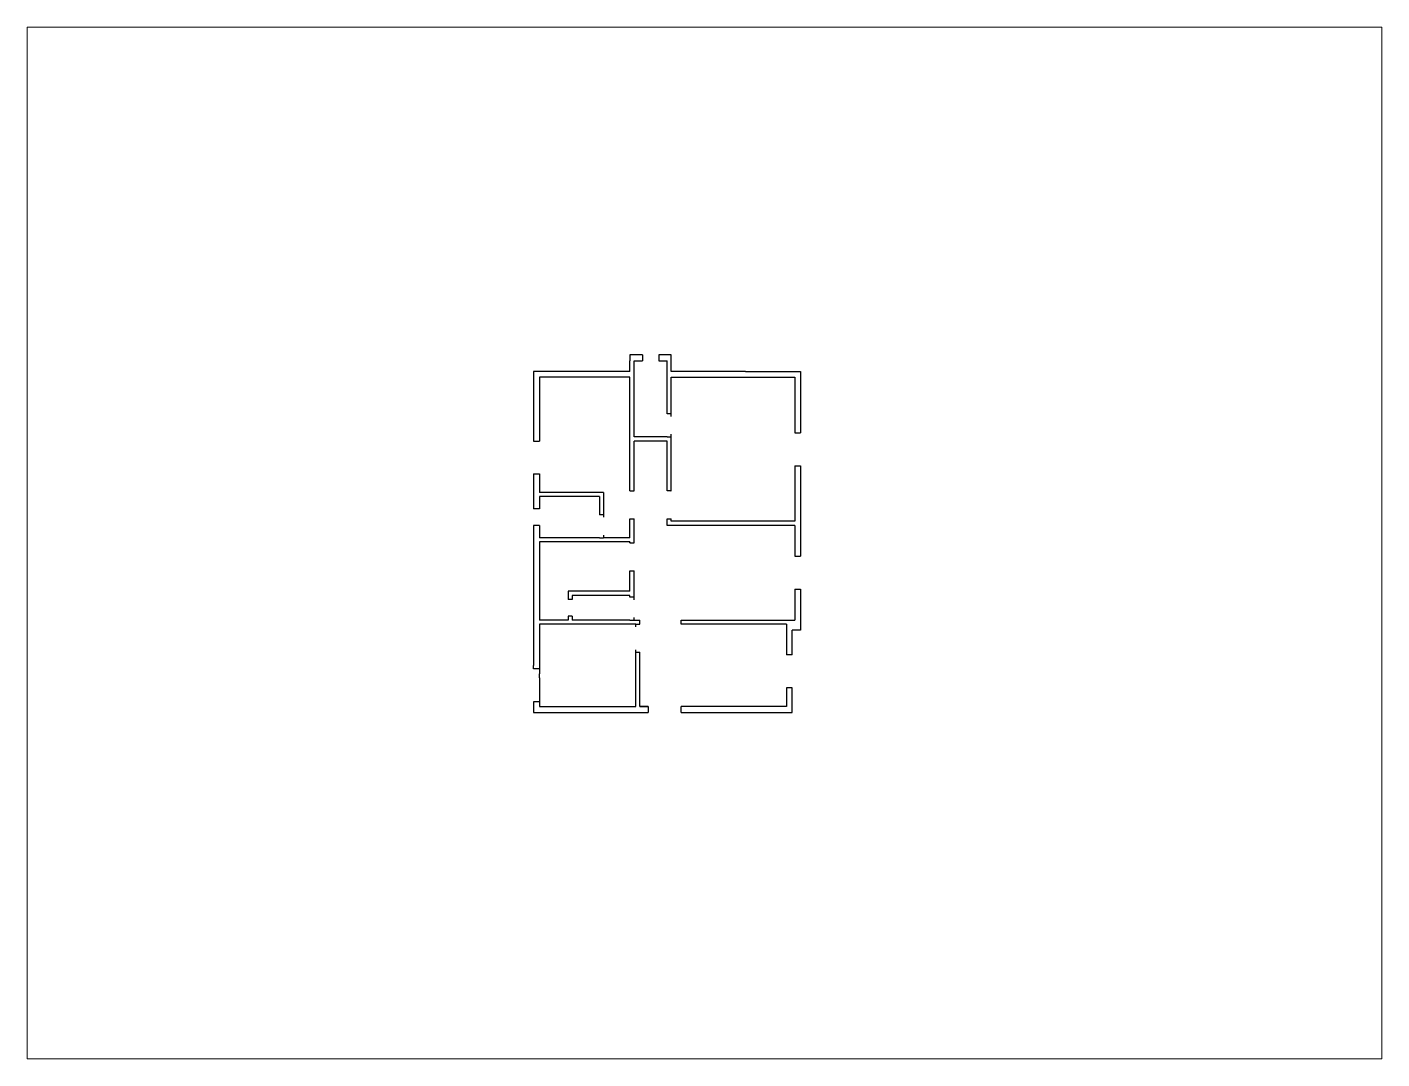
# Paper-space layout 'Layout1' of a CAD drawing. Header units: feet. Extents: x 1.05 to 9.45, y 0.8 to 7.2.
# The model-space entities are those that its viewports show. They can reach past a viewport. Long polylines and large blocks are cut down to what shows.
import ezdxf

# ---------------------------------------------------------------- set-up
doc = ezdxf.new("R2010")
doc.units = ezdxf.units.FT
doc.header["$MEASUREMENT"] = 0
doc.layers.add('Layer1', color=230, linetype='Continuous')

msp = doc.modelspace()

# ---------------------------------------------------------------- linework, layer by layer
for p, q in [((348.236, 226.159), (348.236, 225.459)), ((349.736, 226.159), (348.236, 226.159)), ((349.736, 226.159), (349.736, 225.459)), ((353.236, 226.159), (351.736, 226.159)), ((351.736, 226.159), (351.736, 225.459)), ((353.236, 225.459), (353.236, 226.159)), ((336.536, 224.159), (336.536, 223.459)), ((348.236, 224.159), (336.536, 224.159)), ((362.236, 224.159), (353.236, 224.159)), ((353.236, 222.959), (353.236, 223.459)), ((353.236, 219.009), (352.736, 219.009)), ((336.536, 215.709), (337.236, 215.709)), ((352.736, 216.209), (348.736, 216.209)), ((352.736, 215.709), (348.736, 215.709)), ((352.736, 216.209), (353.236, 216.209)), ((352.886, 216.209), (353.236, 216.209)), ((368.236, 216.709), (368.936, 216.709)), ((368.236, 212.709), (368.936, 212.709)), ((336.536, 211.709), (337.236, 211.709)), ((344.526, 208.959), (344.526, 206.759)), ((345.026, 209.459), (345.026, 206.444)), ((348.236, 209.659), (348.736, 209.659)), ((353.184, 209.659), (352.736, 209.659)), ((353.184, 209.659), (353.236, 209.659)), ((337.236, 207.459), (336.536, 207.459)), ((345.026, 206.759), (344.526, 206.759)), ((348.236, 203.959), (348.236, 206.259)), ((348.236, 206.259), (348.736, 206.259)), ((352.736, 206.259), (353.236, 206.259)), ((353.236, 205.959), (353.236, 206.259)), ((337.236, 205.459), (336.536, 205.459)), ((336.536, 203.959), (336.536, 203.459)), ((344.526, 203.959), (345.026, 203.959)), ((345.026, 204.274), (345.026, 203.959)), ((346.736, 203.959), (345.026, 203.959)), ((336.536, 203.459), (336.536, 188.459)), ((348.236, 203.459), (348.236, 203.359)), ((348.236, 203.359), (348.736, 203.359)), ((368.236, 201.709), (368.936, 201.709)), ((348.236, 199.959), (348.736, 199.959)), ((368.236, 197.709), (368.936, 197.709)), ((341.236, 196.459), (340.736, 196.459)), ((348.236, 196.759), (348.236, 196.959)), ((348.736, 196.759), (348.236, 196.759)), ((341.236, 194.459), (340.736, 194.459)), ((337.236, 193.459), (337.236, 188.459)), ((348.236, 193.959), (348.736, 193.959)), ((348.736, 193.959), (349.436, 193.959)), ((348.936, 193.459), (349.436, 193.459)), ((349.436, 193.459), (349.436, 193.959)), ((354.436, 193.459), (354.436, 193.959)), ((354.436, 193.959), (368.236, 193.959)), ((348.936, 190.059), (349.436, 190.059)), ((367.936, 189.759), (367.236, 189.759)), ((336.536, 188.032), (336.536, 188.459)), ((337.236, 188.032), (336.536, 188.032)), ((337.236, 186.959), (337.236, 187.459)), ((367.936, 185.759), (367.236, 185.759)), ((337.236, 184.032), (336.536, 184.032)), ((336.536, 182.759), (350.436, 182.759)), ((337.236, 183.459), (348.936, 183.459)), ((349.436, 183.459), (350.436, 183.459)), ((350.436, 183.459), (350.436, 182.759)), ((354.436, 182.759), (354.436, 183.459))]:
    msp.add_line(p, q)
for points in [[(348.236, 224.159), (348.236, 225.459)], [(348.736, 216.209), (348.736, 225.459)], [(348.736, 225.459), (349.736, 225.459)], [(351.736, 225.459), (352.736, 225.459)], [(352.736, 219.009), (352.736, 225.459)], [(353.236, 224.159), (353.236, 225.459)], [(362.236, 224.159), (368.936, 224.159), (368.936, 216.709)], [(336.536, 223.459), (336.536, 215.709)], [(337.236, 223.459), (337.236, 215.709)], [(348.236, 223.459), (337.236, 223.459)], [(348.236, 209.659), (348.236, 223.459)], [(353.236, 223.459), (368.236, 223.459), (368.236, 216.709)], [(353.236, 218.694), (353.236, 222.959)], [(348.736, 209.659), (348.736, 215.709)], [(352.736, 209.659), (352.736, 215.709)], [(353.236, 209.659), (353.236, 216.524)], [(368.236, 212.709), (368.236, 205.959)], [(368.936, 212.709), (368.936, 201.709)], [(336.536, 211.709), (336.536, 207.459)], [(337.236, 211.709), (337.236, 209.459)], [(345.026, 209.459), (337.236, 209.459)], [(344.526, 208.959), (337.236, 208.959)], [(337.236, 208.959), (337.236, 207.459)], [(348.236, 203.959), (348.236, 206.259)], [(348.736, 203.359), (348.736, 206.259)], [(368.236, 205.459), (352.736, 205.459), (352.736, 206.259)], [(368.236, 205.959), (353.236, 205.959)], [(336.536, 205.459), (336.536, 203.959)], [(337.236, 205.459), (337.236, 203.959)], [(344.526, 203.959), (337.236, 203.959)], [(348.236, 203.959), (346.736, 203.959)], [(368.236, 205.459), (368.236, 201.709)], [(348.236, 203.459), (337.236, 203.459)], [(337.236, 203.459), (337.236, 193.959)], [(348.236, 203.359), (348.236, 203.459)], [(348.236, 197.459), (348.236, 199.959)], [(348.736, 196.444), (348.736, 199.959)], [(348.236, 197.459), (340.736, 197.459), (340.736, 196.459)], [(368.936, 197.709), (368.936, 192.759), (367.936, 192.759)], [(368.236, 197.709), (368.236, 193.959)], [(348.236, 196.959), (341.236, 196.959), (341.236, 196.459)], [(348.236, 196.759), (348.236, 196.959)], [(340.736, 194.459), (340.736, 193.959)], [(341.236, 194.459), (341.236, 193.959)], [(348.736, 193.959), (348.736, 194.274)], [(340.736, 193.959), (337.236, 193.959)], [(348.936, 193.459), (337.236, 193.459)], [(337.236, 193.459), (337.236, 187.459)], [(348.236, 193.959), (341.236, 193.959)], [(348.936, 193.144), (348.936, 193.459)], [(367.236, 193.459), (354.436, 193.459)], [(367.236, 193.459), (367.236, 189.759)], [(367.936, 189.759), (367.936, 192.759)], [(348.936, 183.459), (348.936, 190.374)], [(349.436, 183.459), (349.436, 190.059)], [(337.236, 186.959), (337.236, 183.459)], [(354.436, 182.759), (367.936, 182.759), (367.936, 185.759)], [(367.236, 185.759), (367.236, 183.459), (354.436, 183.459)], [(336.536, 184.032), (336.536, 182.759)], [(350.436, 183.459), (349.436, 183.459)]]:
    msp.add_lwpolyline(points)

psp = doc.layouts.get("Layout1")

# ---------------------------------------------------------------- viewports
at = {"layer": 'Layer1', "color": 9, "true_color": 0xc7c8ca}
vp = psp.add_viewport(center=(5.25, 4), size=(8.4, 6.4), view_center_point=(357.2787, 203.3256), view_height=125.273212, dxfattribs=at)
vp.frozen_layers = ['Layer1']

doc.saveas('drawing.dxf')
